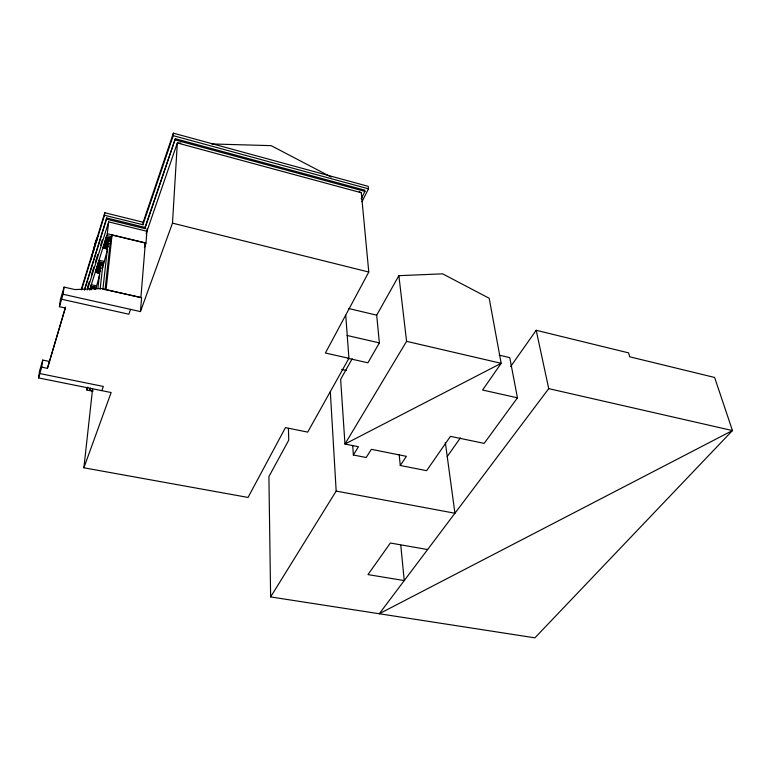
<?xml version="1.0" encoding="UTF-8"?>
<svg xmlns="http://www.w3.org/2000/svg" width="771" height="771" viewBox="0 0 771 771"><rect width="100%" height="100%" fill="white"/><g stroke="black" fill="none" stroke-linecap="round" stroke-linejoin="round"><path stroke-width="1.16" d="M140.447 311.59L141.565 297.693L101.174 288.499L74.903 289.559L64.07 287.111L63.058 294.262L140.447 311.59L172.482 223.127L177.34 142.972L180.906 143.078M144.9 228.63L144.996 227.416L106.658 217.971L106.514 219.186L144.9 228.63L175.316 138.722L364.828 190.186L364.943 191.391L361.204 198.879M142.963 224.746L143.175 222.241L104.798 212.748L104.509 215.263L142.963 224.746L173.215 135.657L173.369 133.161L368.22 186.341L368.471 188.818L362.013 201.684M145.353 242.952L140.91 297.548L106.09 289.761L112.026 235.02L145.353 242.952L144.582 245.217M144.408 247.626L145.979 243.096L147.155 228.486M105.049 289.877L110.137 243.299L112.026 235.02M106.388 248.281L106.331 248.86L108.923 240.282L110.812 240.735M108.123 239.261L105.299 248.464L108.123 239.261L110.985 239.954M102.89 289.289L107.795 245.101M108.923 240.282L108.865 240.86L110.754 241.313M345.745 315.272L348.926 358.293L307.696 432.107L285.443 427.626L248.05 497.44L83.885 467.795L92.568 389.153M100.105 289.231L102.533 267.768L107.583 249.332M106.176 248.243L103.295 247.558L106.755 235.55L111.506 236.697M93.166 390.887L89.638 390.184L89.773 388.979M89.658 290.031L107.323 233.738L108.653 221.884L146.933 231.281M107.236 248.927L104.114 248.301L107.285 237.651L111.226 238.596M99.652 273.194L97.628 272.732L100.355 263.875L103.343 264.569M97.859 288.605L100.057 269.513M92.713 391.196L86.853 390.02L87.133 387.543M103.179 265.33L101.146 264.858L101.078 265.436L103.112 265.918M103.295 247.558L103.478 246.007M104.114 248.301L107.285 237.651M95.855 270.264L95.681 271.816L99.016 260.212L103.854 261.35M95.758 288.98L92.645 288.267L95.758 288.98L99.71 274.717M97.628 272.732L100.355 263.875M99.546 273.271L96.471 272.558L99.536 262.285L103.574 263.239M98.707 272.558L98.64 273.136L101.146 264.858M96.471 272.558L99.536 262.285M90.14 289.433L91.344 284.663L96.279 285.79M91.026 289.857L91.836 286.716L95.999 287.66M47.426 368.336L65.525 307.253L47.426 368.336L41.701 367.16L38.55 377.915L111.14 392.526L83.885 467.795M65.419 308.014L59.415 306.694L60.437 299.553L64.07 287.111M41.701 367.16L42.762 360.067L49.585 361.474M38.55 377.915L39.61 370.832L42.762 360.067M91.055 259.644L95.681 240.976L98.158 235.647M93.436 251.307L95.45 243.154L96.982 240.012M59.415 306.694L63.058 294.262M81.215 289.607L104.798 212.748M81.601 289.829L104.509 215.263M84.405 289.867L106.658 217.971M84.598 289.944L106.514 219.186M87.508 287.39L89.282 281.723M91.402 274.91L93.879 266.959M95.286 262.419L97.763 254.478M100.587 245.4L102.36 239.723M87.402 289.983L108.653 221.884M91.132 288.971L91.836 286.716M143.175 222.241L173.369 133.161M86.853 390.02L87.846 387.09M144.996 227.416L175.316 138.722M89.638 390.184L90.38 388.015M146.153 233.546L177.34 142.972L361.31 192.76L368.779 272.038L325.401 353.022L348.926 358.293M101.849 390.656L103.343 386.435L39.822 373.569M130.55 309.373L128.844 314.211L61.603 299.235M352.193 358.775L340.637 379.351L344.965 444.038L358.448 446.737L353.378 454.996L366.196 457.531L371.352 449.32L406.384 456.326L400.284 465.482L426.614 470.676L450.437 436.357L484.159 443.383L517.447 397.826L509.766 357.638L499.242 355.171M348 358.332L367.902 362.784L379.38 342.902L376.691 315.175L398.877 275.671L442.602 273.84L489.19 298.271L501.16 363.314L482.607 390.039L517.447 397.826M406.577 341.341L344.965 444.038L501.16 363.314L406.577 341.341L398.877 275.671M510.681 366.504L536.202 330.296L628.587 352.867L629.685 356.8L714.621 377.462L732.45 430.565L534.91 637.839L270.631 596.927L336.175 491.079L330.325 391.726M447.238 456.548L460.335 437.947M548.73 388.642L379.284 613.745L732.45 430.565L548.73 388.642L536.202 330.296M110.773 243.231L109.916 243.328A3.392 2.458 8.7 0 0 108.403 246.98M102.967 267.72L102.119 267.807A3.325 2.361 8.3 0 0 100.664 271.325M211.794 143.955L271.141 145.642L331.241 177.051M427.606 549.55L390.367 543.025L367.989 574.597L404.245 580.582L400.775 545.27M336.175 491.079L454.938 513.245L445.32 442.438M341.649 369.415L346.304 370.446M91.151 286.214L96.096 287.342M91.73 287.602L95.893 288.547M347.085 335.472L379.38 342.902M97.666 272.365L99.69 272.828M98.833 261.764L103.68 262.901M99.43 263.171L103.478 264.125M100.317 264.231L103.295 264.935M348.752 308.535L376.691 315.175M106.581 237.102L111.332 238.249M107.188 238.538L111.13 239.492M108.085 239.627L110.947 240.321M107.323 233.738L145.979 243.096M172.482 223.127L368.779 272.038M175.239 139.927L364.943 191.391M173.215 135.657L368.471 188.818M359.276 191.7L361.31 192.76M399.195 454.851L400.284 465.482M352.694 445.571L353.378 454.996M288.412 428.329L288.749 440.145L268.906 476.565L270.631 596.927"/></g></svg>
